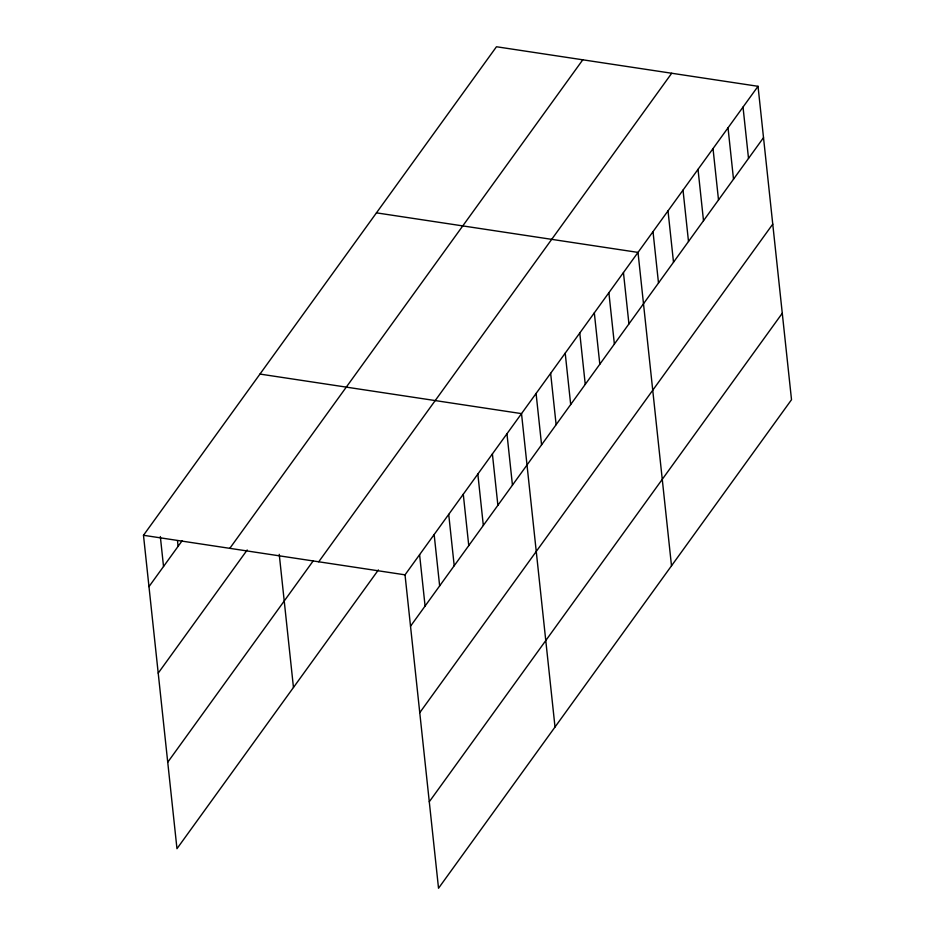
<?xml version="1.0" encoding="UTF-8"?>
<svg xmlns="http://www.w3.org/2000/svg" width="935" height="935" viewBox="0 0 935 935"><rect width="100%" height="100%" fill="white"/><g stroke="black" fill="none" stroke-linecap="round" stroke-linejoin="round"><path stroke-width="1.4" d="M378.394 569.929L176.972 848.699L143.487 535.288L496.473 46.75L758.028 86.3L791.513 399.712L438.527 888.25L405.03 574.838L758.028 86.3M148.969 586.654L182.138 540.746M229.8 548.342L582.785 59.805M158.214 673.13L247.191 549.979M167.739 762.224L313.342 560.696M318.718 561.795L671.716 73.246M410.523 626.205L763.509 137.667M419.768 712.68L772.754 224.143M429.282 801.774L782.279 313.237M376.454 212.853L638.009 252.403L671.505 565.815M259.965 374.07L521.52 413.621L555.016 727.033M143.487 535.288L405.03 574.838M743.021 107.069L748.514 158.424M728.026 127.826L733.508 179.193M713.019 148.595L718.512 199.95M698.013 169.352L703.506 220.718M683.017 190.121L688.499 241.475M668.011 210.878L673.504 262.244M653.016 231.646L658.497 283.001M623.446 272.552L628.939 323.919M608.884 292.713L614.377 344.068M594.321 312.863L599.814 364.218M579.77 333.012L585.252 384.378M565.207 353.173L570.689 404.528M550.645 373.322L556.126 424.677M536.082 393.471L541.575 444.838M506.957 433.782L512.45 485.136M492.394 453.931L497.887 505.286M477.843 474.08L483.325 525.447M463.281 494.229L468.762 545.596M448.718 514.39L454.211 565.745M434.156 534.539L439.649 585.894M419.593 554.689L425.086 606.055M279.238 554.338L293.461 687.482M177.486 540.64L178.094 546.344M160.329 536.538L163.531 566.505"/></g></svg>
